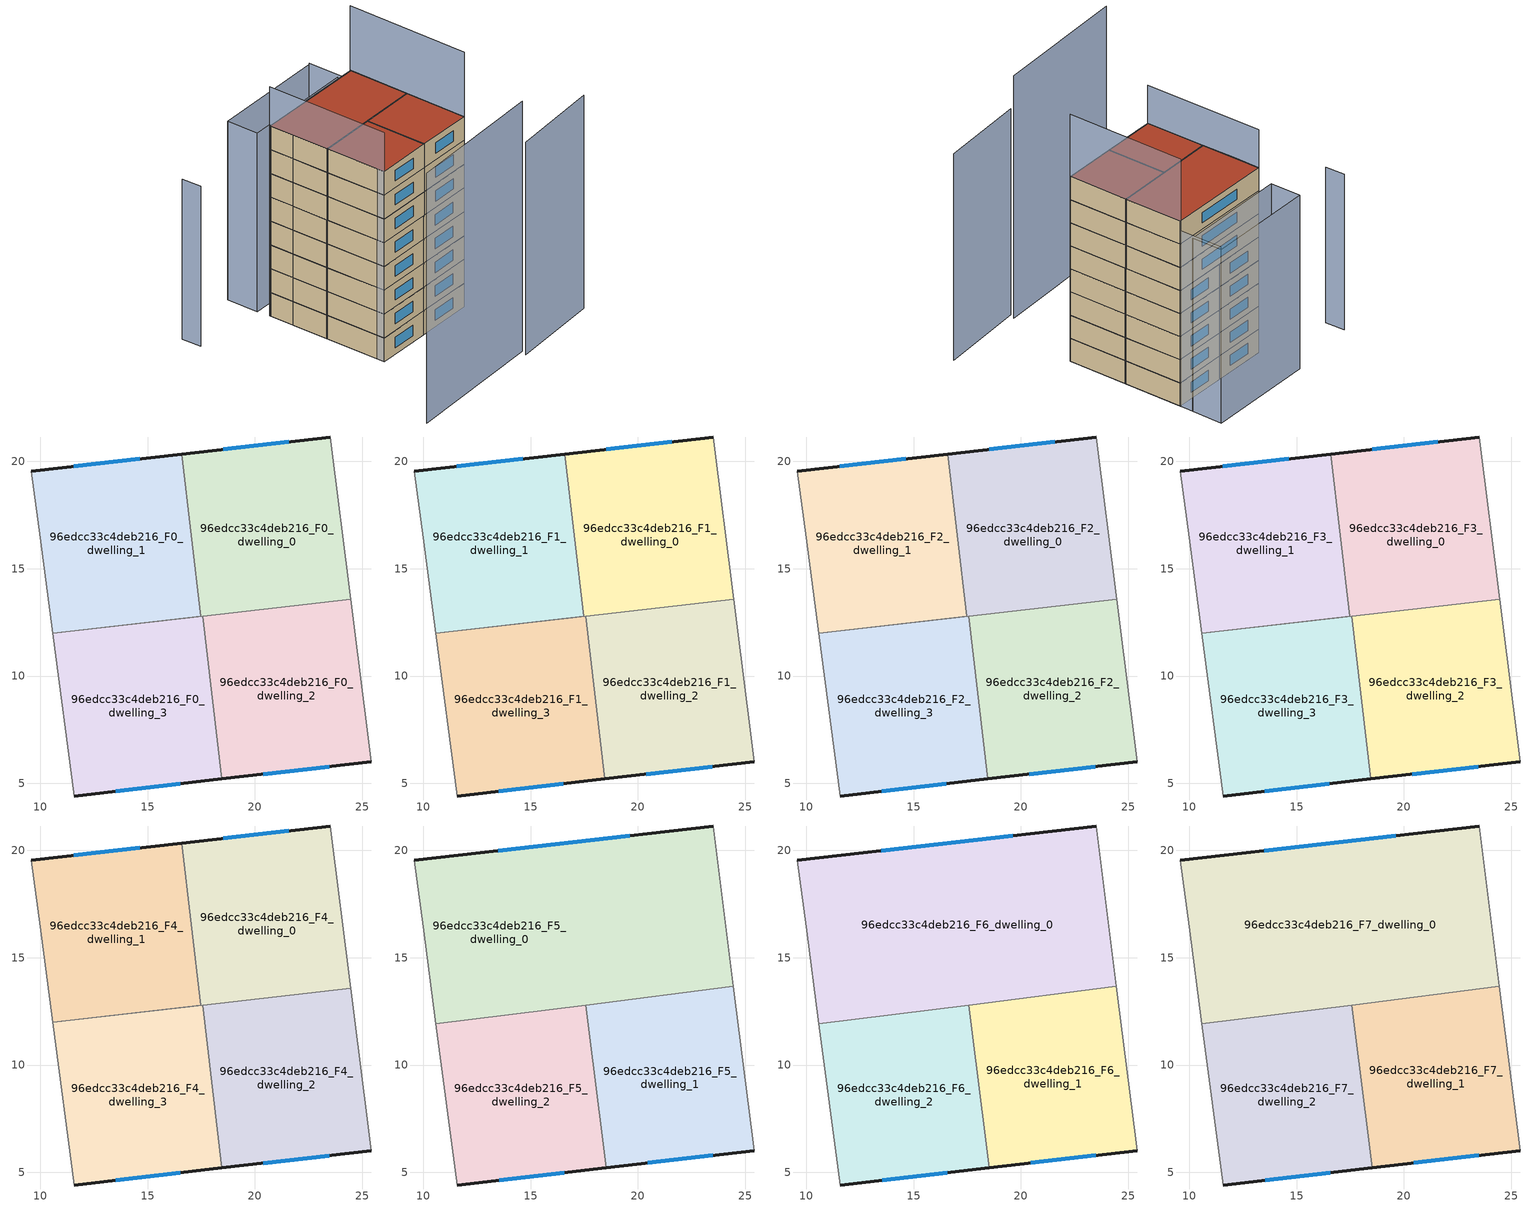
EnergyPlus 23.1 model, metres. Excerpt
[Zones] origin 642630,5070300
96edcc33c4deb216_F0_dwelling_0
 floor ground (EU_floor_Construction): 24.45,13.58 23.51,21.13 16.6,20.33 17.47,12.78 10.59,11.99 z0
 wall outside (EU_wall_Construction): 16.6,20.33 23.51,21.13 z0:3
 wall to 96edcc33c4deb216_F0_dwelling_1 (EU_wall_Construction): 10.59,11.99 17.47,12.78 16.6,20.33 z0:3
 wall adiabatic (EU_wall_Construction): 23.51,21.13 24.45,13.58 z0:3
 wall to 96edcc33c4deb216_F0_dwelling_3 (EU_wall_Construction): 17.57,12.79 10.59,11.99 z0:3
 wall to 96edcc33c4deb216_F0_dwelling_2 (EU_wall_Construction): 24.45,13.58 17.57,12.79 z0:3
 window (EU_Window_Construction): 18.53,20.56 21.57,20.9 z0.84:2.16
96edcc33c4deb216_F0_dwelling_1
 floor ground (EU_floor_Construction): 17.47,12.78 16.6,20.33 9.6,19.53 9.99,16.43 10.59,11.99 z0
 wall outside (EU_wall_Construction): 9.6,19.53 16.6,20.33 z0:3
 wall adiabatic (EU_wall_Construction): 10.59,11.99 9.99,16.43 9.6,19.53 z0:3
 window (EU_Window_Construction): 11.56,19.76 14.64,20.11 z0.84:2.16
96edcc33c4deb216_F0_dwelling_2
 floor ground (EU_floor_Construction): 25.4,6.02 24.45,13.58 17.57,12.79 18.44,5.21 z0
 wall outside (EU_wall_Construction): 25.4,6.02 18.44,5.21 z0:3
 wall adiabatic (EU_wall_Construction): 24.45,13.58 25.4,6.02 z0:3
 wall to 96edcc33c4deb216_F0_dwelling_3 (EU_wall_Construction): 18.44,5.21 17.57,12.79 z0:3
 window (EU_Window_Construction): 23.45,5.79 20.39,5.44 z0.84:2.16
96edcc33c4deb216_F0_dwelling_3
 floor ground (EU_floor_Construction): 18.44,5.21 17.57,12.79 10.59,11.99 11.59,4.42 z0
 wall outside (EU_wall_Construction): 18.44,5.21 11.59,4.42 z0:3
 wall adiabatic (EU_wall_Construction): 11.59,4.42 10.59,11.99 z0:3
 window (EU_Window_Construction): 16.52,4.99 13.51,4.64 z0.84:2.16
96edcc33c4deb216_F1_dwelling_0
 floor to 96edcc33c4deb216_F0_dwelling_0 (EU_floor_Construction): 24.45,13.58 23.51,21.13 16.6,20.33 17.47,12.78 10.59,11.99 z3
 wall outside (EU_wall_Construction): 16.6,20.33 23.51,21.13 z3:6
 wall to 96edcc33c4deb216_F1_dwelling_1 (EU_wall_Construction): 10.59,11.99 17.47,12.78 16.6,20.33 z3:6
 wall adiabatic (EU_wall_Construction): 23.51,21.13 24.45,13.58 z3:6
 wall to 96edcc33c4deb216_F1_dwelling_3 (EU_wall_Construction): 17.57,12.79 10.59,11.99 z3:6
 wall to 96edcc33c4deb216_F1_dwelling_2 (EU_wall_Construction): 24.45,13.58 17.57,12.79 z3:6
 window (EU_Window_Construction): 18.53,20.56 21.57,20.9 z3.84:5.16
96edcc33c4deb216_F1_dwelling_1
 floor to 96edcc33c4deb216_F0_dwelling_1 (EU_floor_Construction): 17.47,12.78 16.6,20.33 9.6,19.53 9.99,16.43 10.59,11.99 z3
 wall outside (EU_wall_Construction): 9.6,19.53 16.6,20.33 z3:6
 wall adiabatic (EU_wall_Construction): 10.59,11.99 9.99,16.43 9.6,19.53 z3:6
 window (EU_Window_Construction): 11.56,19.76 14.64,20.11 z3.84:5.16
96edcc33c4deb216_F1_dwelling_2
 floor to 96edcc33c4deb216_F0_dwelling_2 (EU_floor_Construction): 25.4,6.02 24.45,13.58 17.57,12.79 18.44,5.21 z3
 wall outside (EU_wall_Construction): 25.4,6.02 18.44,5.21 z3:6
 wall adiabatic (EU_wall_Construction): 24.45,13.58 25.4,6.02 z3:6
 wall to 96edcc33c4deb216_F1_dwelling_3 (EU_wall_Construction): 18.44,5.21 17.57,12.79 z3:6
 window (EU_Window_Construction): 23.45,5.79 20.39,5.44 z3.84:5.16
96edcc33c4deb216_F1_dwelling_3
 floor to 96edcc33c4deb216_F0_dwelling_3 (EU_floor_Construction): 18.44,5.21 17.57,12.79 10.59,11.99 11.59,4.42 z3
 wall outside (EU_wall_Construction): 18.44,5.21 11.59,4.42 z3:6
 wall adiabatic (EU_wall_Construction): 11.59,4.42 10.59,11.99 z3:6
 window (EU_Window_Construction): 16.52,4.99 13.51,4.64 z3.84:5.16
96edcc33c4deb216_F2_dwelling_0
 floor to 96edcc33c4deb216_F1_dwelling_0 (EU_floor_Construction): 24.45,13.58 23.51,21.13 16.6,20.33 17.47,12.78 10.59,11.99 z6
 wall outside (EU_wall_Construction): 16.6,20.33 23.51,21.13 z6:9
 wall to 96edcc33c4deb216_F2_dwelling_1 (EU_wall_Construction): 10.59,11.99 17.47,12.78 16.6,20.33 z6:9
 wall adiabatic (EU_wall_Construction): 23.51,21.13 24.45,13.58 z6:9
 wall to 96edcc33c4deb216_F2_dwelling_3 (EU_wall_Construction): 17.57,12.79 10.59,11.99 z6:9
 wall to 96edcc33c4deb216_F2_dwelling_2 (EU_wall_Construction): 24.45,13.58 17.57,12.79 z6:9
 window (EU_Window_Construction): 18.53,20.56 21.57,20.9 z6.84:8.16
96edcc33c4deb216_F2_dwelling_1
 floor to 96edcc33c4deb216_F1_dwelling_1 (EU_floor_Construction): 17.47,12.78 16.6,20.33 9.6,19.53 9.99,16.43 10.59,11.99 z6
 wall outside (EU_wall_Construction): 9.6,19.53 16.6,20.33 z6:9
 wall adiabatic (EU_wall_Construction): 10.59,11.99 9.99,16.43 9.6,19.53 z6:9
 window (EU_Window_Construction): 11.56,19.76 14.64,20.11 z6.84:8.16
96edcc33c4deb216_F2_dwelling_2
 floor to 96edcc33c4deb216_F1_dwelling_2 (EU_floor_Construction): 25.4,6.02 24.45,13.58 17.57,12.79 18.44,5.21 z6
 wall outside (EU_wall_Construction): 25.4,6.02 18.44,5.21 z6:9
 wall adiabatic (EU_wall_Construction): 24.45,13.58 25.4,6.02 z6:9
 wall to 96edcc33c4deb216_F2_dwelling_3 (EU_wall_Construction): 18.44,5.21 17.57,12.79 z6:9
 window (EU_Window_Construction): 23.45,5.79 20.39,5.44 z6.84:8.16
96edcc33c4deb216_F2_dwelling_3
 floor to 96edcc33c4deb216_F1_dwelling_3 (EU_floor_Construction): 18.44,5.21 17.57,12.79 10.59,11.99 11.59,4.42 z6
 wall outside (EU_wall_Construction): 18.44,5.21 11.59,4.42 z6:9
 wall adiabatic (EU_wall_Construction): 11.59,4.42 10.59,11.99 z6:9
 window (EU_Window_Construction): 16.52,4.99 13.51,4.64 z6.84:8.16
96edcc33c4deb216_F3_dwelling_0
 floor to 96edcc33c4deb216_F2_dwelling_0 (EU_floor_Construction): 24.45,13.58 23.51,21.13 16.6,20.33 17.47,12.78 10.59,11.99 z9
 wall outside (EU_wall_Construction): 16.6,20.33 23.51,21.13 z9:12
 wall to 96edcc33c4deb216_F3_dwelling_1 (EU_wall_Construction): 10.59,11.99 17.47,12.78 16.6,20.33 z9:12
 wall adiabatic (EU_wall_Construction): 23.51,21.13 24.45,13.58 z9:12
 wall to 96edcc33c4deb216_F3_dwelling_3 (EU_wall_Construction): 17.57,12.79 10.59,11.99 z9:12
 wall to 96edcc33c4deb216_F3_dwelling_2 (EU_wall_Construction): 24.45,13.58 17.57,12.79 z9:12
 window (EU_Window_Construction): 18.53,20.56 21.57,20.9 z9.84:11.16
96edcc33c4deb216_F3_dwelling_1
 floor to 96edcc33c4deb216_F2_dwelling_1 (EU_floor_Construction): 17.47,12.78 16.6,20.33 9.6,19.53 9.99,16.43 10.59,11.99 z9
 wall outside (EU_wall_Construction): 9.6,19.53 16.6,20.33 z9:12
 wall adiabatic (EU_wall_Construction): 10.59,11.99 9.99,16.43 9.6,19.53 z9:12
 window (EU_Window_Construction): 11.56,19.76 14.64,20.11 z9.84:11.16
96edcc33c4deb216_F3_dwelling_2
 floor to 96edcc33c4deb216_F2_dwelling_2 (EU_floor_Construction): 25.4,6.02 24.45,13.58 17.57,12.79 18.44,5.21 z9
 wall outside (EU_wall_Construction): 25.4,6.02 18.44,5.21 z9:12
 wall adiabatic (EU_wall_Construction): 24.45,13.58 25.4,6.02 z9:12
 wall to 96edcc33c4deb216_F3_dwelling_3 (EU_wall_Construction): 18.44,5.21 17.57,12.79 z9:12
 window (EU_Window_Construction): 23.45,5.79 20.39,5.44 z9.84:11.16
96edcc33c4deb216_F3_dwelling_3
 floor to 96edcc33c4deb216_F2_dwelling_3 (EU_floor_Construction): 18.44,5.21 17.57,12.79 10.59,11.99 11.59,4.42 z9
 wall outside (EU_wall_Construction): 18.44,5.21 11.59,4.42 z9:12
 wall adiabatic (EU_wall_Construction): 11.59,4.42 10.59,11.99 z9:12
 window (EU_Window_Construction): 16.52,4.99 13.51,4.64 z9.84:11.16
96edcc33c4deb216_F4_dwelling_0
 floor to 96edcc33c4deb216_F3_dwelling_0 (EU_floor_Construction): 24.45,13.58 23.51,21.13 16.6,20.33 17.47,12.78 10.59,11.99 z12
 wall outside (EU_wall_Construction): 16.6,20.33 23.51,21.13 z12:15
 wall to 96edcc33c4deb216_F4_dwelling_1 (EU_wall_Construction): 10.59,11.99 17.47,12.78 16.6,20.33 z12:15
 wall adiabatic (EU_wall_Construction): 23.51,21.13 24.45,13.58 z12:15
 wall to 96edcc33c4deb216_F4_dwelling_3 (EU_wall_Construction): 17.57,12.79 10.59,11.99 z12:15
 wall to 96edcc33c4deb216_F4_dwelling_2 (EU_wall_Construction): 24.45,13.58 17.57,12.79 z12:15
 window (EU_Window_Construction): 18.53,20.56 21.57,20.9 z12.84:14.16
96edcc33c4deb216_F4_dwelling_1
 floor to 96edcc33c4deb216_F3_dwelling_1 (EU_floor_Construction): 17.47,12.78 16.6,20.33 9.6,19.53 9.99,16.43 10.59,11.99 z12
 wall outside (EU_wall_Construction): 9.6,19.53 16.6,20.33 z12:15
 wall adiabatic (EU_wall_Construction): 10.59,11.99 9.99,16.43 9.6,19.53 z12:15
 window (EU_Window_Construction): 11.56,19.76 14.64,20.11 z12.84:14.16
96edcc33c4deb216_F4_dwelling_2
 floor to 96edcc33c4deb216_F3_dwelling_2 (EU_floor_Construction): 25.4,6.02 24.45,13.58 17.57,12.79 18.44,5.21 z12
 wall outside (EU_wall_Construction): 25.4,6.02 18.44,5.21 z12:15
 wall adiabatic (EU_wall_Construction): 24.45,13.58 25.4,6.02 z12:15
 wall to 96edcc33c4deb216_F4_dwelling_3 (EU_wall_Construction): 18.44,5.21 17.57,12.79 z12:15
 window (EU_Window_Construction): 23.45,5.79 20.39,5.44 z12.84:14.16
96edcc33c4deb216_F4_dwelling_3
 floor to 96edcc33c4deb216_F3_dwelling_3 (EU_floor_Construction): 18.44,5.21 17.57,12.79 10.59,11.99 11.59,4.42 z12
 wall outside (EU_wall_Construction): 18.44,5.21 11.59,4.42 z12:15
 wall adiabatic (EU_wall_Construction): 11.59,4.42 10.59,11.99 z12:15
 window (EU_Window_Construction): 16.52,4.99 13.51,4.64 z12.84:14.16
96edcc33c4deb216_F5_dwelling_0
 floor to 96edcc33c4deb216_F4_dwelling_0 (EU_floor_Construction): 24.44,13.66 23.51,21.13 16.6,20.33 17.47,12.78 10.59,11.99 17.42,12.78 z15
 floor to 96edcc33c4deb216_F4_dwelling_1 (EU_floor_Construction): 17.47,12.78 16.6,20.33 9.6,19.53 9.99,16.43 10.59,11.99 z15
 floor to 96edcc33c4deb216_F4_dwelling_3 (EU_floor_Construction): 17.39,12.77 10.59,11.99 10.6,11.92 z15
 wall outside (EU_wall_Construction): 9.6,19.53 23.51,21.13 z15:18
 wall adiabatic (EU_wall_Construction): 23.51,21.13 24.44,13.66 / 10.59,11.92 9.99,16.43 9.6,19.53 z15:18
 wall to 96edcc33c4deb216_F5_dwelling_2 (EU_wall_Construction): 17.56,12.79 10.59,11.92 z15:18
 wall to 96edcc33c4deb216_F5_dwelling_1 (EU_wall_Construction): 24.44,13.66 17.56,12.79 z15:18
 window (EU_Window_Construction): 13.49,19.98 19.61,20.68 z15.84:17.16
96edcc33c4deb216_F5_dwelling_1
 floor to 96edcc33c4deb216_F4_dwelling_2 (EU_floor_Construction): 25.4,6.02 24.45,13.58 17.57,12.79 17.64,12.15 18.52,5.22 z15
 floor to 96edcc33c4deb216_F4_dwelling_0 (EU_floor_Construction): 24.45,13.58 24.44,13.66 17.56,12.79 z15
 wall outside (EU_wall_Construction): 25.4,6.02 18.52,5.22 z15:18
 wall adiabatic (EU_wall_Construction): 24.44,13.66 25.4,6.02 z15:18
 wall to 96edcc33c4deb216_F5_dwelling_2 (EU_wall_Construction): 18.52,5.22 17.56,12.79 z15:18
 window (EU_Window_Construction): 23.47,5.79 20.45,5.44 z15.84:17.16
96edcc33c4deb216_F5_dwelling_2
 floor to 96edcc33c4deb216_F4_dwelling_3 (EU_floor_Construction): 18.44,5.21 17.64,12.15 17.56,12.79 17.39,12.77 10.6,11.92 11.59,4.42 z15
 floor to 96edcc33c4deb216_F4_dwelling_2 (EU_floor_Construction): 18.52,5.22 17.64,12.15 18.44,5.21 z15
 wall outside (EU_wall_Construction): 18.52,5.22 11.59,4.42 z15:18
 wall adiabatic (EU_wall_Construction): 11.59,4.42 10.59,11.92 z15:18
 window (EU_Window_Construction): 16.58,4.99 13.53,4.64 z15.84:17.16
96edcc33c4deb216_F6_dwelling_0
 floor to 96edcc33c4deb216_F5_dwelling_0 (EU_floor_Construction): 24.44,13.66 23.51,21.13 9.6,19.53 9.99,16.43 10.59,11.92 z18
 wall outside (EU_wall_Construction): 9.6,19.53 23.51,21.13 z18:21
 wall adiabatic (EU_wall_Construction): 23.51,21.13 24.44,13.66 / 10.59,11.92 9.99,16.43 9.6,19.53 z18:21
 wall to 96edcc33c4deb216_F6_dwelling_2 (EU_wall_Construction): 17.56,12.79 10.59,11.92 z18:21
 wall to 96edcc33c4deb216_F6_dwelling_1 (EU_wall_Construction): 24.44,13.66 17.56,12.79 z18:21
 window (EU_Window_Construction): 13.49,19.98 19.61,20.68 z18.84:20.16
96edcc33c4deb216_F6_dwelling_1
 floor to 96edcc33c4deb216_F5_dwelling_1 (EU_floor_Construction): 25.4,6.02 24.44,13.66 17.56,12.79 18.52,5.22 z18
 wall outside (EU_wall_Construction): 25.4,6.02 18.52,5.22 z18:21
 wall adiabatic (EU_wall_Construction): 24.44,13.66 25.4,6.02 z18:21
 wall to 96edcc33c4deb216_F6_dwelling_2 (EU_wall_Construction): 18.52,5.22 17.56,12.79 z18:21
 window (EU_Window_Construction): 23.47,5.79 20.45,5.44 z18.84:20.16
96edcc33c4deb216_F6_dwelling_2
 floor to 96edcc33c4deb216_F5_dwelling_2 (EU_floor_Construction): 18.52,5.22 17.56,12.79 10.59,11.92 11.59,4.42 z18
 wall outside (EU_wall_Construction): 18.52,5.22 11.59,4.42 z18:21
 wall adiabatic (EU_wall_Construction): 11.59,4.42 10.59,11.92 z18:21
 window (EU_Window_Construction): 16.58,4.99 13.53,4.64 z18.84:20.16
96edcc33c4deb216_F7_dwelling_0
 floor to 96edcc33c4deb216_F6_dwelling_0 (EU_floor_Construction): 24.44,13.66 23.51,21.13 9.6,19.53 9.99,16.43 10.59,11.92 z21
 wall outside (EU_wall_Construction): 9.6,19.53 23.51,21.13 z21:24
 wall adiabatic (EU_wall_Construction): 23.51,21.13 24.44,13.66 / 10.59,11.92 9.99,16.43 9.6,19.53 z21:24
 wall to 96edcc33c4deb216_F7_dwelling_2 (EU_wall_Construction): 17.56,12.79 10.59,11.92 z21:24
 wall to 96edcc33c4deb216_F7_dwelling_1 (EU_wall_Construction): 24.44,13.66 17.56,12.79 z21:24
 window (EU_Window_Construction): 13.49,19.98 19.61,20.68 z21.84:23.16
 roof outside (EU_roof_Construction): 23.51,21.13 24.44,13.66 10.59,11.92 9.99,16.43 9.6,19.53 z24
96edcc33c4deb216_F7_dwelling_1
 floor to 96edcc33c4deb216_F6_dwelling_1 (EU_floor_Construction): 25.4,6.02 24.44,13.66 17.56,12.79 18.52,5.22 z21
 wall outside (EU_wall_Construction): 25.4,6.02 18.52,5.22 z21:24
 wall adiabatic (EU_wall_Construction): 24.44,13.66 25.4,6.02 z21:24
 wall to 96edcc33c4deb216_F7_dwelling_2 (EU_wall_Construction): 18.52,5.22 17.56,12.79 z21:24
 window (EU_Window_Construction): 23.47,5.79 20.45,5.44 z21.84:23.16
 roof outside (EU_roof_Construction): 24.44,13.66 25.4,6.02 18.52,5.22 17.56,12.79 z24
96edcc33c4deb216_F7_dwelling_2
 floor to 96edcc33c4deb216_F6_dwelling_2 (EU_floor_Construction): 18.52,5.22 17.56,12.79 10.59,11.92 11.59,4.42 z21
 wall outside (EU_wall_Construction): 18.52,5.22 11.59,4.42 z21:24
 wall adiabatic (EU_wall_Construction): 11.59,4.42 10.59,11.92 z21:24
 window (EU_Window_Construction): 16.58,4.99 13.53,4.64 z21.84:23.16
 roof outside (EU_roof_Construction): 17.56,12.79 18.52,5.22 11.59,4.42 10.59,11.92 z24
shading: 6.09,-7.39 23.47,-4.58 z0:31.5; 23.19,-5.33 34.2,-3.23 z0:26.8; 9.6,19.53 11.59,4.42 z0:28.9; 25.4,6.02 23.49,21.17 z0:32.1; -0.31,22.93 0.1,20.5 z0:20.2; 23.31,22.83 9.27,21.12 / 9.27,21.12 8.8,25.03 / 8.8,25.03 22.83,26.75 / 22.83,26.75 23.31,22.83 z0:22.5; 23.47,21.14 22.81,26.63 z0:22.8
[Building]
EU S2 Campaign: North Axis=0; Terrain=City; Solar Distribution=FullExterior
[Site:Location]
Lyon-Bron: Latitude=45.75; Longitude=5; Time Zone=1; Elevation=198
[SizingPeriod:WeatherFileDays]
AnnualSizingPeriod: Begin Month=1; Begin Day of Month=1; End Month=12; End Day of Month=31; Day of Week for Start Day=Monday; Use Weather File Daylight Saving Period=No; Use Weather File Rain and Snow Indicators=No
[MATERIAL]
EU_InternalMass_Material: Roughness=MediumRough; Thickness=0.1; Conductivity=1; Density=1800; Specific Heat=900; Thermal Absorptance=0.9; Solar Absorptance=0.7; Visible Absorptance=0.7
[MATERIAL:NOMASS] Roughness=MediumRough; Thermal Absorptance=0.9; Solar Absorptance=0.7; Visible Absorptance=0.7
Name | Thermal Resistance
EU_wall_NoMass | 0.776494
EU_roof_NoMass | 0.486893
EU_floor_NoMass | 0.421597
[WINDOWMATERIAL:SIMPLEGLAZINGSYSTEM]
EU_Window_SimpleGlazing: UFactor=4.24961; Solar Heat Gain Coefficient=0.83; Visible Transmittance=0.83
[CONSTRUCTION]
EU_wall_Construction: EU_wall_NoMass
EU_roof_Construction: EU_roof_NoMass
EU_floor_Construction: EU_floor_NoMass
EU_InternalMass_Construction: EU_InternalMass_Material
EU_Window_Construction: EU_Window_SimpleGlazing
[ZONE] Type=1; Multiplier=1; Ceiling Height=autocalculate; Floor Area=autocalculate; Part of Total Floor Area=Yes
Name | Volume
96edcc33c4deb216_F0_dwelling_0; 96edcc33c4deb216_F1_dwelling_0; 96edcc33c4deb216_F2_dwelling_0; 96edcc33c4deb216_F3_dwelling_0; 96edcc33c4deb216_F4_dwelling_0 | 159.48
96edcc33c4deb216_F5_dwelling_0; 96edcc33c4deb216_F6_dwelling_0; 96edcc33c4deb216_F7_dwelling_0 | 318.936
96edcc33c4deb216_F0_dwelling_1; 96edcc33c4deb216_F1_dwelling_1; 96edcc33c4deb216_F2_dwelling_1; 96edcc33c4deb216_F3_dwelling_1; 96edcc33c4deb216_F4_dwelling_1 | 159.491
96edcc33c4deb216_F5_dwelling_1; 96edcc33c4deb216_F6_dwelling_1; 96edcc33c4deb216_F7_dwelling_1 | 159.493
96edcc33c4deb216_F0_dwelling_2; 96edcc33c4deb216_F1_dwelling_2; 96edcc33c4deb216_F2_dwelling_2; 96edcc33c4deb216_F3_dwelling_2; 96edcc33c4deb216_F4_dwelling_2 | 159.477
96edcc33c4deb216_F5_dwelling_2; 96edcc33c4deb216_F6_dwelling_2; 96edcc33c4deb216_F7_dwelling_2 | 159.497
96edcc33c4deb216_F0_dwelling_3; 96edcc33c4deb216_F1_dwelling_3; 96edcc33c4deb216_F2_dwelling_3; 96edcc33c4deb216_F3_dwelling_3; 96edcc33c4deb216_F4_dwelling_3 | 159.469
[INTERNALMASS] Construction=EU_InternalMass_Construction
Name | Zone or ZoneList | Surface Area
96edcc33c4deb216_F0_dwelling_0_EU_InternalMass | 96edcc33c4deb216_F0_dwelling_0 | 53.163
96edcc33c4deb216_F0_dwelling_1_EU_InternalMass | 96edcc33c4deb216_F0_dwelling_1 | 53.1642
96edcc33c4deb216_F0_dwelling_2_EU_InternalMass | 96edcc33c4deb216_F0_dwelling_2 | 53.1587
96edcc33c4deb216_F0_dwelling_3_EU_InternalMass | 96edcc33c4deb216_F0_dwelling_3 | 53.1563
96edcc33c4deb216_F1_dwelling_0_EU_InternalMass | 96edcc33c4deb216_F1_dwelling_0 | 53.163
96edcc33c4deb216_F1_dwelling_1_EU_InternalMass | 96edcc33c4deb216_F1_dwelling_1 | 53.1642
96edcc33c4deb216_F1_dwelling_2_EU_InternalMass | 96edcc33c4deb216_F1_dwelling_2 | 53.1587
96edcc33c4deb216_F1_dwelling_3_EU_InternalMass | 96edcc33c4deb216_F1_dwelling_3 | 53.1563
96edcc33c4deb216_F2_dwelling_0_EU_InternalMass | 96edcc33c4deb216_F2_dwelling_0 | 53.163
96edcc33c4deb216_F2_dwelling_1_EU_InternalMass | 96edcc33c4deb216_F2_dwelling_1 | 53.1642
96edcc33c4deb216_F2_dwelling_2_EU_InternalMass | 96edcc33c4deb216_F2_dwelling_2 | 53.1587
96edcc33c4deb216_F2_dwelling_3_EU_InternalMass | 96edcc33c4deb216_F2_dwelling_3 | 53.1563
96edcc33c4deb216_F3_dwelling_0_EU_InternalMass | 96edcc33c4deb216_F3_dwelling_0 | 53.163
96edcc33c4deb216_F3_dwelling_1_EU_InternalMass | 96edcc33c4deb216_F3_dwelling_1 | 53.1642
96edcc33c4deb216_F3_dwelling_2_EU_InternalMass | 96edcc33c4deb216_F3_dwelling_2 | 53.1587
96edcc33c4deb216_F3_dwelling_3_EU_InternalMass | 96edcc33c4deb216_F3_dwelling_3 | 53.1563
96edcc33c4deb216_F4_dwelling_0_EU_InternalMass | 96edcc33c4deb216_F4_dwelling_0 | 53.163
96edcc33c4deb216_F4_dwelling_1_EU_InternalMass | 96edcc33c4deb216_F4_dwelling_1 | 53.1642
96edcc33c4deb216_F4_dwelling_2_EU_InternalMass | 96edcc33c4deb216_F4_dwelling_2 | 53.1587
96edcc33c4deb216_F4_dwelling_3_EU_InternalMass | 96edcc33c4deb216_F4_dwelling_3 | 53.1563
96edcc33c4deb216_F5_dwelling_0_EU_InternalMass | 96edcc33c4deb216_F5_dwelling_0 | 106.312
96edcc33c4deb216_F5_dwelling_1_EU_InternalMass | 96edcc33c4deb216_F5_dwelling_1 | 53.164
96edcc33c4deb216_F5_dwelling_2_EU_InternalMass | 96edcc33c4deb216_F5_dwelling_2 | 53.1657
96edcc33c4deb216_F6_dwelling_0_EU_InternalMass | 96edcc33c4deb216_F6_dwelling_0 | 106.312
96edcc33c4deb216_F6_dwelling_1_EU_InternalMass | 96edcc33c4deb216_F6_dwelling_1 | 53.164
96edcc33c4deb216_F6_dwelling_2_EU_InternalMass | 96edcc33c4deb216_F6_dwelling_2 | 53.1657
96edcc33c4deb216_F7_dwelling_0_EU_InternalMass | 96edcc33c4deb216_F7_dwelling_0 | 106.312
96edcc33c4deb216_F7_dwelling_1_EU_InternalMass | 96edcc33c4deb216_F7_dwelling_1 | 53.164
96edcc33c4deb216_F7_dwelling_2_EU_InternalMass | 96edcc33c4deb216_F7_dwelling_2 | 53.1657
[OTHEREQUIPMENT] Fuel Type=Electricity; Design Level Calculation Method=Watts/Area; Power per Zone Floor Area=1; Fraction Latent=0; Fraction Radiant=0; Fraction Lost=0; Carbon Dioxide Generation Rate=0; EndUse Subcategory=EU_Step8_InternalGains
Name | Zone or ZoneList or Space or SpaceList | Schedule
EU_Step8_InternalGain_96edcc33c4deb216_F0_dwelling_0_f000 | 96edcc33c4deb216_F0_dwelling_0 | EU_Step8_GainSchedule_96edcc33c4deb216_F0_dwelling_0_f000
EU_Step8_InternalGain_96edcc33c4deb216_F0_dwelling_1_f000 | 96edcc33c4deb216_F0_dwelling_1 | EU_Step8_GainSchedule_96edcc33c4deb216_F0_dwelling_1_f000
EU_Step8_InternalGain_96edcc33c4deb216_F0_dwelling_2_f000 | 96edcc33c4deb216_F0_dwelling_2 | EU_Step8_GainSchedule_96edcc33c4deb216_F0_dwelling_2_f000
EU_Step8_InternalGain_96edcc33c4deb216_F0_dwelling_3_f000 | 96edcc33c4deb216_F0_dwelling_3 | EU_Step8_GainSchedule_96edcc33c4deb216_F0_dwelling_3_f000
EU_Step8_InternalGain_96edcc33c4deb216_F1_dwelling_0_f000 | 96edcc33c4deb216_F1_dwelling_0 | EU_Step8_GainSchedule_96edcc33c4deb216_F1_dwelling_0_f000
EU_Step8_InternalGain_96edcc33c4deb216_F1_dwelling_1_f000 | 96edcc33c4deb216_F1_dwelling_1 | EU_Step8_GainSchedule_96edcc33c4deb216_F1_dwelling_1_f000
EU_Step8_InternalGain_96edcc33c4deb216_F1_dwelling_2_f000 | 96edcc33c4deb216_F1_dwelling_2 | EU_Step8_GainSchedule_96edcc33c4deb216_F1_dwelling_2_f000
EU_Step8_InternalGain_96edcc33c4deb216_F1_dwelling_3_f000 | 96edcc33c4deb216_F1_dwelling_3 | EU_Step8_GainSchedule_96edcc33c4deb216_F1_dwelling_3_f000
EU_Step8_InternalGain_96edcc33c4deb216_F2_dwelling_0_f000 | 96edcc33c4deb216_F2_dwelling_0 | EU_Step8_GainSchedule_96edcc33c4deb216_F2_dwelling_0_f000
EU_Step8_InternalGain_96edcc33c4deb216_F2_dwelling_1_f000 | 96edcc33c4deb216_F2_dwelling_1 | EU_Step8_GainSchedule_96edcc33c4deb216_F2_dwelling_1_f000
EU_Step8_InternalGain_96edcc33c4deb216_F2_dwelling_2_f000 | 96edcc33c4deb216_F2_dwelling_2 | EU_Step8_GainSchedule_96edcc33c4deb216_F2_dwelling_2_f000
EU_Step8_InternalGain_96edcc33c4deb216_F2_dwelling_3_f000 | 96edcc33c4deb216_F2_dwelling_3 | EU_Step8_GainSchedule_96edcc33c4deb216_F2_dwelling_3_f000
EU_Step8_InternalGain_96edcc33c4deb216_F3_dwelling_0_f000 | 96edcc33c4deb216_F3_dwelling_0 | EU_Step8_GainSchedule_96edcc33c4deb216_F3_dwelling_0_f000
EU_Step8_InternalGain_96edcc33c4deb216_F3_dwelling_1_f000 | 96edcc33c4deb216_F3_dwelling_1 | EU_Step8_GainSchedule_96edcc33c4deb216_F3_dwelling_1_f000
EU_Step8_InternalGain_96edcc33c4deb216_F3_dwelling_2_f000 | 96edcc33c4deb216_F3_dwelling_2 | EU_Step8_GainSchedule_96edcc33c4deb216_F3_dwelling_2_f000
EU_Step8_InternalGain_96edcc33c4deb216_F3_dwelling_3_f000 | 96edcc33c4deb216_F3_dwelling_3 | EU_Step8_GainSchedule_96edcc33c4deb216_F3_dwelling_3_f000
EU_Step8_InternalGain_96edcc33c4deb216_F4_dwelling_0_f000 | 96edcc33c4deb216_F4_dwelling_0 | EU_Step8_GainSchedule_96edcc33c4deb216_F4_dwelling_0_f000
EU_Step8_InternalGain_96edcc33c4deb216_F4_dwelling_1_f000 | 96edcc33c4deb216_F4_dwelling_1 | EU_Step8_GainSchedule_96edcc33c4deb216_F4_dwelling_1_f000
EU_Step8_InternalGain_96edcc33c4deb216_F4_dwelling_2_f000 | 96edcc33c4deb216_F4_dwelling_2 | EU_Step8_GainSchedule_96edcc33c4deb216_F4_dwelling_2_f000
EU_Step8_InternalGain_96edcc33c4deb216_F4_dwelling_3_f000 | 96edcc33c4deb216_F4_dwelling_3 | EU_Step8_GainSchedule_96edcc33c4deb216_F4_dwelling_3_f000
EU_Step8_InternalGain_96edcc33c4deb216_F5_dwelling_0_f000 | 96edcc33c4deb216_F5_dwelling_0 | EU_Step8_GainSchedule_96edcc33c4deb216_F5_dwelling_0_f000
EU_Step8_InternalGain_96edcc33c4deb216_F5_dwelling_1_f000 | 96edcc33c4deb216_F5_dwelling_1 | EU_Step8_GainSchedule_96edcc33c4deb216_F5_dwelling_1_f000
EU_Step8_InternalGain_96edcc33c4deb216_F5_dwelling_2_f000 | 96edcc33c4deb216_F5_dwelling_2 | EU_Step8_GainSchedule_96edcc33c4deb216_F5_dwelling_2_f000
EU_Step8_InternalGain_96edcc33c4deb216_F6_dwelling_0_f000 | 96edcc33c4deb216_F6_dwelling_0 | EU_Step8_GainSchedule_96edcc33c4deb216_F6_dwelling_0_f000
EU_Step8_InternalGain_96edcc33c4deb216_F6_dwelling_1_f000 | 96edcc33c4deb216_F6_dwelling_1 | EU_Step8_GainSchedule_96edcc33c4deb216_F6_dwelling_1_f000
EU_Step8_InternalGain_96edcc33c4deb216_F6_dwelling_2_f000 | 96edcc33c4deb216_F6_dwelling_2 | EU_Step8_GainSchedule_96edcc33c4deb216_F6_dwelling_2_f000
EU_Step8_InternalGain_96edcc33c4deb216_F7_dwelling_0_f000 | 96edcc33c4deb216_F7_dwelling_0 | EU_Step8_GainSchedule_96edcc33c4deb216_F7_dwelling_0_f000
EU_Step8_InternalGain_96edcc33c4deb216_F7_dwelling_1_f000 | 96edcc33c4deb216_F7_dwelling_1 | EU_Step8_GainSchedule_96edcc33c4deb216_F7_dwelling_1_f000
EU_Step8_InternalGain_96edcc33c4deb216_F7_dwelling_2_f000 | 96edcc33c4deb216_F7_dwelling_2 | EU_Step8_GainSchedule_96edcc33c4deb216_F7_dwelling_2_f000
[ZONEVENTILATION:DESIGNFLOWRATE] Schedule=EU_AlwaysOn; Design Flow Rate Calculation Method=AirChanges/Hour; Air Changes per Hour=0.693814; Ventilation Type=Natural; Fan Pressure Rise=0; Fan Total Efficiency=1; Constant Term Coefficient=1; Temperature Term Coefficient=0; Velocity Term Coefficient=0; Velocity Squared Term Coefficient=0; Minimum Indoor Temperature=-100; Maximum Indoor Temperature=100; Delta Temperature=-100; Minimum Outdoor Temperature=-100; Maximum Outdoor Temperature=100; Maximum Wind Speed=40
Name | Zone or ZoneList or Space or SpaceList
EU_ConstantAir_96edcc33c4deb216_F0_dwelling_0 | 96edcc33c4deb216_F0_dwelling_0
EU_ConstantAir_96edcc33c4deb216_F0_dwelling_1 | 96edcc33c4deb216_F0_dwelling_1
EU_ConstantAir_96edcc33c4deb216_F0_dwelling_2 | 96edcc33c4deb216_F0_dwelling_2
EU_ConstantAir_96edcc33c4deb216_F0_dwelling_3 | 96edcc33c4deb216_F0_dwelling_3
EU_ConstantAir_96edcc33c4deb216_F1_dwelling_0 | 96edcc33c4deb216_F1_dwelling_0
EU_ConstantAir_96edcc33c4deb216_F1_dwelling_1 | 96edcc33c4deb216_F1_dwelling_1
EU_ConstantAir_96edcc33c4deb216_F1_dwelling_2 | 96edcc33c4deb216_F1_dwelling_2
EU_ConstantAir_96edcc33c4deb216_F1_dwelling_3 | 96edcc33c4deb216_F1_dwelling_3
EU_ConstantAir_96edcc33c4deb216_F2_dwelling_0 | 96edcc33c4deb216_F2_dwelling_0
EU_ConstantAir_96edcc33c4deb216_F2_dwelling_1 | 96edcc33c4deb216_F2_dwelling_1
EU_ConstantAir_96edcc33c4deb216_F2_dwelling_2 | 96edcc33c4deb216_F2_dwelling_2
EU_ConstantAir_96edcc33c4deb216_F2_dwelling_3 | 96edcc33c4deb216_F2_dwelling_3
EU_ConstantAir_96edcc33c4deb216_F3_dwelling_0 | 96edcc33c4deb216_F3_dwelling_0
EU_ConstantAir_96edcc33c4deb216_F3_dwelling_1 | 96edcc33c4deb216_F3_dwelling_1
EU_ConstantAir_96edcc33c4deb216_F3_dwelling_2 | 96edcc33c4deb216_F3_dwelling_2
EU_ConstantAir_96edcc33c4deb216_F3_dwelling_3 | 96edcc33c4deb216_F3_dwelling_3
EU_ConstantAir_96edcc33c4deb216_F4_dwelling_0 | 96edcc33c4deb216_F4_dwelling_0
EU_ConstantAir_96edcc33c4deb216_F4_dwelling_1 | 96edcc33c4deb216_F4_dwelling_1
EU_ConstantAir_96edcc33c4deb216_F4_dwelling_2 | 96edcc33c4deb216_F4_dwelling_2
EU_ConstantAir_96edcc33c4deb216_F4_dwelling_3 | 96edcc33c4deb216_F4_dwelling_3
EU_ConstantAir_96edcc33c4deb216_F5_dwelling_0 | 96edcc33c4deb216_F5_dwelling_0
EU_ConstantAir_96edcc33c4deb216_F5_dwelling_1 | 96edcc33c4deb216_F5_dwelling_1
EU_ConstantAir_96edcc33c4deb216_F5_dwelling_2 | 96edcc33c4deb216_F5_dwelling_2
EU_ConstantAir_96edcc33c4deb216_F6_dwelling_0 | 96edcc33c4deb216_F6_dwelling_0
EU_ConstantAir_96edcc33c4deb216_F6_dwelling_1 | 96edcc33c4deb216_F6_dwelling_1
EU_ConstantAir_96edcc33c4deb216_F6_dwelling_2 | 96edcc33c4deb216_F6_dwelling_2
EU_ConstantAir_96edcc33c4deb216_F7_dwelling_0 | 96edcc33c4deb216_F7_dwelling_0
EU_ConstantAir_96edcc33c4deb216_F7_dwelling_1 | 96edcc33c4deb216_F7_dwelling_1
EU_ConstantAir_96edcc33c4deb216_F7_dwelling_2 | 96edcc33c4deb216_F7_dwelling_2
[HVACTEMPLATE:THERMOSTAT] Constant Heating Setpoint=20; Constant Cooling Setpoint=50
EU_HeatOnly_96edcc33c4deb216_F0_dwelling_0; EU_HeatOnly_96edcc33c4deb216_F0_dwelling_1; EU_HeatOnly_96edcc33c4deb216_F0_dwelling_2; EU_HeatOnly_96edcc33c4deb216_F0_dwelling_3; EU_HeatOnly_96edcc33c4deb216_F1_dwelling_0; EU_HeatOnly_96edcc33c4deb216_F1_dwelling_1; EU_HeatOnly_96edcc33c4deb216_F1_dwelling_2; EU_HeatOnly_96edcc33c4deb216_F1_dwelling_3; EU_HeatOnly_96edcc33c4deb216_F2_dwelling_0; EU_HeatOnly_96edcc33c4deb216_F2_dwelling_1; EU_HeatOnly_96edcc33c4deb216_F2_dwelling_2; EU_HeatOnly_96edcc33c4deb216_F2_dwelling_3; EU_HeatOnly_96edcc33c4deb216_F3_dwelling_0; EU_HeatOnly_96edcc33c4deb216_F3_dwelling_1; EU_HeatOnly_96edcc33c4deb216_F3_dwelling_2; EU_HeatOnly_96edcc33c4deb216_F3_dwelling_3; EU_HeatOnly_96edcc33c4deb216_F4_dwelling_0; EU_HeatOnly_96edcc33c4deb216_F4_dwelling_1; EU_HeatOnly_96edcc33c4deb216_F4_dwelling_2; EU_HeatOnly_96edcc33c4deb216_F4_dwelling_3; EU_HeatOnly_96edcc33c4deb216_F5_dwelling_0; EU_HeatOnly_96edcc33c4deb216_F5_dwelling_1; EU_HeatOnly_96edcc33c4deb216_F5_dwelling_2; EU_HeatOnly_96edcc33c4deb216_F6_dwelling_0; EU_HeatOnly_96edcc33c4deb216_F6_dwelling_1; EU_HeatOnly_96edcc33c4deb216_F6_dwelling_2; EU_HeatOnly_96edcc33c4deb216_F7_dwelling_0; EU_HeatOnly_96edcc33c4deb216_F7_dwelling_1; EU_HeatOnly_96edcc33c4deb216_F7_dwelling_2
[HVACTEMPLATE:ZONE:IDEALLOADSAIRSYSTEM] System Availability Schedule=EU_AlwaysOn; Maximum Heating Supply Air Temperature=50; Minimum Cooling Supply Air Temperature=13; Maximum Heating Supply Air Humidity Ratio=0.0156; Minimum Cooling Supply Air Humidity Ratio=0.0077; Heating Limit=NoLimit; Cooling Limit=NoLimit; Heating Availability Schedule=EU_AlwaysOn; Cooling Availability Schedule=EU_CoolingOff; Dehumidification Control Type=ConstantSensibleHeatRatio; Cooling Sensible Heat Ratio=0.7; Dehumidification Setpoint=60; Humidification Control Type=None; Humidification Setpoint=30; Outdoor Air Method=None; Outdoor Air Flow Rate per Person=0.00944; Outdoor Air Flow Rate per Zone Floor Area=0; Outdoor Air Flow Rate per Zone=0; Demand Controlled Ventilation Type=None; Outdoor Air Economizer Type=NoEconomizer; Heat Recovery Type=None; Sensible Heat Recovery Effectiveness=0.7; Latent Heat Recovery Effectiveness=0.65
Name | Template Thermostat
96edcc33c4deb216_F0_dwelling_0 | EU_HeatOnly_96edcc33c4deb216_F0_dwelling_0
96edcc33c4deb216_F0_dwelling_1 | EU_HeatOnly_96edcc33c4deb216_F0_dwelling_1
96edcc33c4deb216_F0_dwelling_2 | EU_HeatOnly_96edcc33c4deb216_F0_dwelling_2
96edcc33c4deb216_F0_dwelling_3 | EU_HeatOnly_96edcc33c4deb216_F0_dwelling_3
96edcc33c4deb216_F1_dwelling_0 | EU_HeatOnly_96edcc33c4deb216_F1_dwelling_0
96edcc33c4deb216_F1_dwelling_1 | EU_HeatOnly_96edcc33c4deb216_F1_dwelling_1
96edcc33c4deb216_F1_dwelling_2 | EU_HeatOnly_96edcc33c4deb216_F1_dwelling_2
96edcc33c4deb216_F1_dwelling_3 | EU_HeatOnly_96edcc33c4deb216_F1_dwelling_3
96edcc33c4deb216_F2_dwelling_0 | EU_HeatOnly_96edcc33c4deb216_F2_dwelling_0
96edcc33c4deb216_F2_dwelling_1 | EU_HeatOnly_96edcc33c4deb216_F2_dwelling_1
96edcc33c4deb216_F2_dwelling_2 | EU_HeatOnly_96edcc33c4deb216_F2_dwelling_2
96edcc33c4deb216_F2_dwelling_3 | EU_HeatOnly_96edcc33c4deb216_F2_dwelling_3
96edcc33c4deb216_F3_dwelling_0 | EU_HeatOnly_96edcc33c4deb216_F3_dwelling_0
96edcc33c4deb216_F3_dwelling_1 | EU_HeatOnly_96edcc33c4deb216_F3_dwelling_1
96edcc33c4deb216_F3_dwelling_2 | EU_HeatOnly_96edcc33c4deb216_F3_dwelling_2
96edcc33c4deb216_F3_dwelling_3 | EU_HeatOnly_96edcc33c4deb216_F3_dwelling_3
96edcc33c4deb216_F4_dwelling_0 | EU_HeatOnly_96edcc33c4deb216_F4_dwelling_0
96edcc33c4deb216_F4_dwelling_1 | EU_HeatOnly_96edcc33c4deb216_F4_dwelling_1
96edcc33c4deb216_F4_dwelling_2 | EU_HeatOnly_96edcc33c4deb216_F4_dwelling_2
96edcc33c4deb216_F4_dwelling_3 | EU_HeatOnly_96edcc33c4deb216_F4_dwelling_3
96edcc33c4deb216_F5_dwelling_0 | EU_HeatOnly_96edcc33c4deb216_F5_dwelling_0
96edcc33c4deb216_F5_dwelling_1 | EU_HeatOnly_96edcc33c4deb216_F5_dwelling_1
96edcc33c4deb216_F5_dwelling_2 | EU_HeatOnly_96edcc33c4deb216_F5_dwelling_2
96edcc33c4deb216_F6_dwelling_0 | EU_HeatOnly_96edcc33c4deb216_F6_dwelling_0
96edcc33c4deb216_F6_dwelling_1 | EU_HeatOnly_96edcc33c4deb216_F6_dwelling_1
96edcc33c4deb216_F6_dwelling_2 | EU_HeatOnly_96edcc33c4deb216_F6_dwelling_2
96edcc33c4deb216_F7_dwelling_0 | EU_HeatOnly_96edcc33c4deb216_F7_dwelling_0
96edcc33c4deb216_F7_dwelling_1 | EU_HeatOnly_96edcc33c4deb216_F7_dwelling_1
96edcc33c4deb216_F7_dwelling_2 | EU_HeatOnly_96edcc33c4deb216_F7_dwelling_2
[SIZING:ZONE] Zone Cooling Design Supply Air Temperature Input Method=SupplyAirTemperature; Zone Cooling Design Supply Air Temperature=13; Zone Heating Design Supply Air Temperature Input Method=SupplyAirTemperature; Zone Heating Design Supply Air Temperature=50; Zone Cooling Design Supply Air Humidity Ratio=0.008; Zone Heating Design Supply Air Humidity Ratio=0.008; Cooling Design Air Flow Method=DesignDay; Cooling Design Air Flow Rate=0; Cooling Minimum Air Flow per Zone Floor Area=0.000762; Cooling Minimum Air Flow=0; Cooling Minimum Air Flow Fraction=0.2; Heating Design Air Flow Method=DesignDay; Heating Design Air Flow Rate=0; Heating Maximum Air Flow per Zone Floor Area=0.002032; Heating Maximum Air Flow=0.141576; Heating Maximum Air Flow Fraction=0.3; Account for Dedicated Outdoor Air System=No; Dedicated Outdoor Air System Control Strategy=NeutralSupplyAir; Dedicated Outdoor Air Low Setpoint Temperature for Design=autosize; Dedicated Outdoor Air High Setpoint Temperature for Design=autosize; Zone Load Sizing Method=Sensible Load Only No Latent Load; Zone Latent Cooling Design Supply Air Humidity Ratio Input Method=HumidityRatioDifference; Zone Cooling Design Supply Air Humidity Ratio Difference=0.005; Zone Latent Heating Design Supply Air Humidity Ratio Input Method=HumidityRatioDifference; Zone Humidification Design Supply Air Humidity Ratio Difference=0.005
96edcc33c4deb216_F0_dwelling_0; 96edcc33c4deb216_F0_dwelling_1; 96edcc33c4deb216_F0_dwelling_2; 96edcc33c4deb216_F0_dwelling_3; 96edcc33c4deb216_F1_dwelling_0; 96edcc33c4deb216_F1_dwelling_1; 96edcc33c4deb216_F1_dwelling_2; 96edcc33c4deb216_F1_dwelling_3; 96edcc33c4deb216_F2_dwelling_0; 96edcc33c4deb216_F2_dwelling_1; 96edcc33c4deb216_F2_dwelling_2; 96edcc33c4deb216_F2_dwelling_3; 96edcc33c4deb216_F3_dwelling_0; 96edcc33c4deb216_F3_dwelling_1; 96edcc33c4deb216_F3_dwelling_2; 96edcc33c4deb216_F3_dwelling_3; 96edcc33c4deb216_F4_dwelling_0; 96edcc33c4deb216_F4_dwelling_1; 96edcc33c4deb216_F4_dwelling_2; 96edcc33c4deb216_F4_dwelling_3; 96edcc33c4deb216_F5_dwelling_0; 96edcc33c4deb216_F5_dwelling_1; 96edcc33c4deb216_F5_dwelling_2; 96edcc33c4deb216_F6_dwelling_0; 96edcc33c4deb216_F6_dwelling_1; 96edcc33c4deb216_F6_dwelling_2; 96edcc33c4deb216_F7_dwelling_0; 96edcc33c4deb216_F7_dwelling_1; 96edcc33c4deb216_F7_dwelling_2
[SCHEDULE:CONSTANT]
Name | Hourly Value
EU_AlwaysOn | 1
EU_CoolingOff | 0
[SCHEDULE:FILE] Column Number=1; Rows to Skip at Top=0; Number of Hours of Data=8760; Column Separator=Comma; Interpolate to Timestep=No; Minutes per Item=60; Adjust Schedule for Daylight Savings=Yes
Name | File
EU_Step8_GainSchedule_96edcc33c4deb216_F0_dwelling_0_f000 | ../../schedules/96edcc33c4deb216/96edcc33c4deb216_F0_dwelling_0_f000_gain.csv
EU_Step8_GainSchedule_96edcc33c4deb216_F0_dwelling_1_f000 | ../../schedules/96edcc33c4deb216/96edcc33c4deb216_F0_dwelling_1_f000_gain.csv
EU_Step8_GainSchedule_96edcc33c4deb216_F0_dwelling_2_f000 | ../../schedules/96edcc33c4deb216/96edcc33c4deb216_F0_dwelling_2_f000_gain.csv
EU_Step8_GainSchedule_96edcc33c4deb216_F0_dwelling_3_f000 | ../../schedules/96edcc33c4deb216/96edcc33c4deb216_F0_dwelling_3_f000_gain.csv
EU_Step8_GainSchedule_96edcc33c4deb216_F1_dwelling_0_f000 | ../../schedules/96edcc33c4deb216/96edcc33c4deb216_F1_dwelling_0_f000_gain.csv
EU_Step8_GainSchedule_96edcc33c4deb216_F1_dwelling_1_f000 | ../../schedules/96edcc33c4deb216/96edcc33c4deb216_F1_dwelling_1_f000_gain.csv
EU_Step8_GainSchedule_96edcc33c4deb216_F1_dwelling_2_f000 | ../../schedules/96edcc33c4deb216/96edcc33c4deb216_F1_dwelling_2_f000_gain.csv
EU_Step8_GainSchedule_96edcc33c4deb216_F1_dwelling_3_f000 | ../../schedules/96edcc33c4deb216/96edcc33c4deb216_F1_dwelling_3_f000_gain.csv
EU_Step8_GainSchedule_96edcc33c4deb216_F2_dwelling_0_f000 | ../../schedules/96edcc33c4deb216/96edcc33c4deb216_F2_dwelling_0_f000_gain.csv
EU_Step8_GainSchedule_96edcc33c4deb216_F2_dwelling_1_f000 | ../../schedules/96edcc33c4deb216/96edcc33c4deb216_F2_dwelling_1_f000_gain.csv
EU_Step8_GainSchedule_96edcc33c4deb216_F2_dwelling_2_f000 | ../../schedules/96edcc33c4deb216/96edcc33c4deb216_F2_dwelling_2_f000_gain.csv
EU_Step8_GainSchedule_96edcc33c4deb216_F2_dwelling_3_f000 | ../../schedules/96edcc33c4deb216/96edcc33c4deb216_F2_dwelling_3_f000_gain.csv
EU_Step8_GainSchedule_96edcc33c4deb216_F3_dwelling_0_f000 | ../../schedules/96edcc33c4deb216/96edcc33c4deb216_F3_dwelling_0_f000_gain.csv
EU_Step8_GainSchedule_96edcc33c4deb216_F3_dwelling_1_f000 | ../../schedules/96edcc33c4deb216/96edcc33c4deb216_F3_dwelling_1_f000_gain.csv
EU_Step8_GainSchedule_96edcc33c4deb216_F3_dwelling_2_f000 | ../../schedules/96edcc33c4deb216/96edcc33c4deb216_F3_dwelling_2_f000_gain.csv
EU_Step8_GainSchedule_96edcc33c4deb216_F3_dwelling_3_f000 | ../../schedules/96edcc33c4deb216/96edcc33c4deb216_F3_dwelling_3_f000_gain.csv
EU_Step8_GainSchedule_96edcc33c4deb216_F4_dwelling_0_f000 | ../../schedules/96edcc33c4deb216/96edcc33c4deb216_F4_dwelling_0_f000_gain.csv
EU_Step8_GainSchedule_96edcc33c4deb216_F4_dwelling_1_f000 | ../../schedules/96edcc33c4deb216/96edcc33c4deb216_F4_dwelling_1_f000_gain.csv
EU_Step8_GainSchedule_96edcc33c4deb216_F4_dwelling_2_f000 | ../../schedules/96edcc33c4deb216/96edcc33c4deb216_F4_dwelling_2_f000_gain.csv
EU_Step8_GainSchedule_96edcc33c4deb216_F4_dwelling_3_f000 | ../../schedules/96edcc33c4deb216/96edcc33c4deb216_F4_dwelling_3_f000_gain.csv
EU_Step8_GainSchedule_96edcc33c4deb216_F5_dwelling_0_f000 | ../../schedules/96edcc33c4deb216/96edcc33c4deb216_F5_dwelling_0_f000_gain.csv
EU_Step8_GainSchedule_96edcc33c4deb216_F5_dwelling_1_f000 | ../../schedules/96edcc33c4deb216/96edcc33c4deb216_F5_dwelling_1_f000_gain.csv
EU_Step8_GainSchedule_96edcc33c4deb216_F5_dwelling_2_f000 | ../../schedules/96edcc33c4deb216/96edcc33c4deb216_F5_dwelling_2_f000_gain.csv
EU_Step8_GainSchedule_96edcc33c4deb216_F6_dwelling_0_f000 | ../../schedules/96edcc33c4deb216/96edcc33c4deb216_F6_dwelling_0_f000_gain.csv
EU_Step8_GainSchedule_96edcc33c4deb216_F6_dwelling_1_f000 | ../../schedules/96edcc33c4deb216/96edcc33c4deb216_F6_dwelling_1_f000_gain.csv
EU_Step8_GainSchedule_96edcc33c4deb216_F6_dwelling_2_f000 | ../../schedules/96edcc33c4deb216/96edcc33c4deb216_F6_dwelling_2_f000_gain.csv
EU_Step8_GainSchedule_96edcc33c4deb216_F7_dwelling_0_f000 | ../../schedules/96edcc33c4deb216/96edcc33c4deb216_F7_dwelling_0_f000_gain.csv
EU_Step8_GainSchedule_96edcc33c4deb216_F7_dwelling_1_f000 | ../../schedules/96edcc33c4deb216/96edcc33c4deb216_F7_dwelling_1_f000_gain.csv
EU_Step8_GainSchedule_96edcc33c4deb216_F7_dwelling_2_f000 | ../../schedules/96edcc33c4deb216/96edcc33c4deb216_F7_dwelling_2_f000_gain.csv
